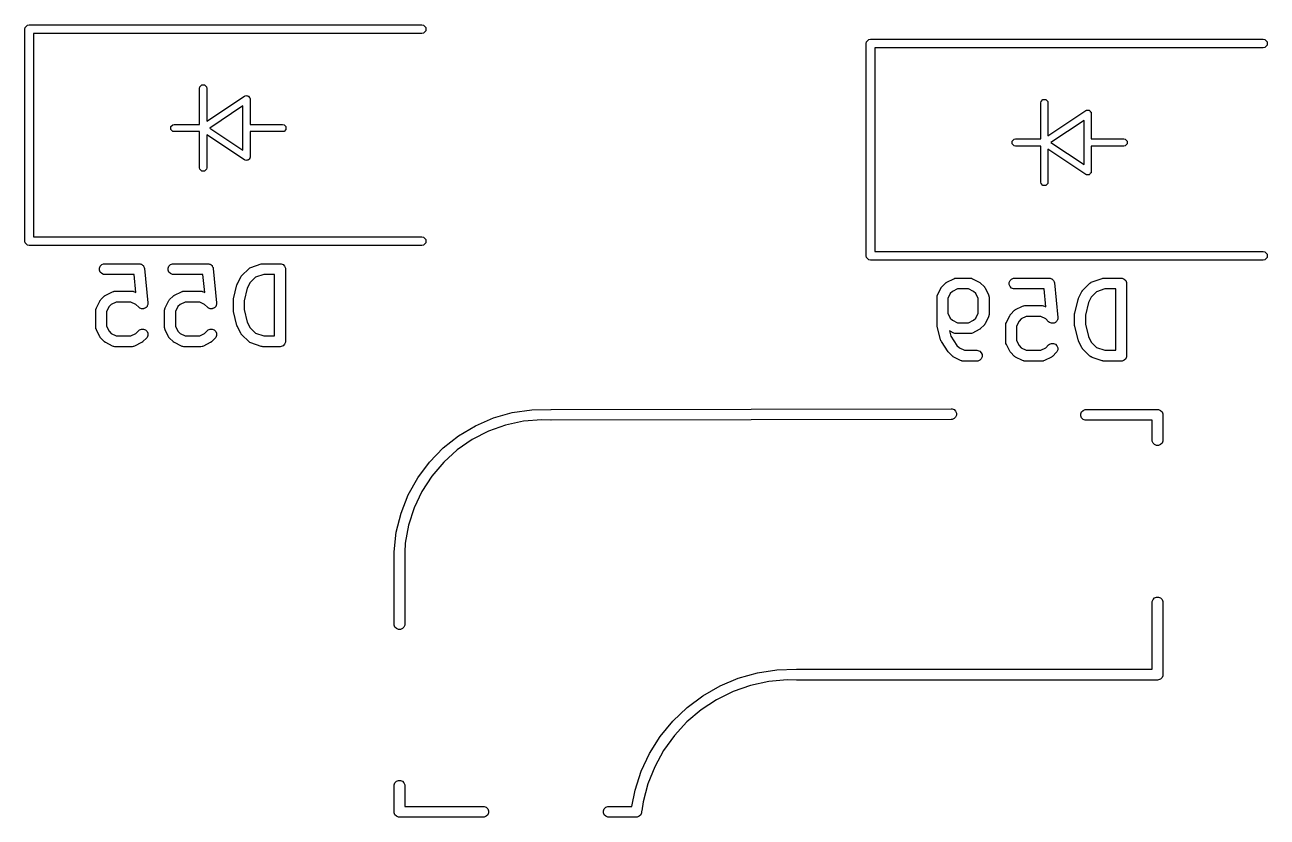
# Model space of a CAD drawing. Extents: x 2.6 to 14.1, y -9.2 to -3.9.
# Drawn here: x 13.359 to 14.036, y -5.701 to -5.269 of the extents above; entities that cross this region are included whole.
import ezdxf

# ---------------------------------------------------------------- set-up
doc = ezdxf.new("R2010")
doc.units = 0
doc.header["$MEASUREMENT"] = 0
doc.layers.add('BLACK', color=7, linetype='CONTINUOUS')

msp = doc.modelspace()

# ---------------------------------------------------------------- linework, layer by layer
at = {"layer": 'BLACK', "linetype": 'CONTINUOUS'}
for p, q in [((13.359, -5.27058), (13.36028, -5.26931)), ((13.36028, -5.26931), (13.36119, -5.26913)), ((13.36119, -5.26913), (13.57536, -5.26913)), ((13.57536, -5.26913), (13.57626, -5.26931)), ((13.57626, -5.26931), (13.57754, -5.27058)), ((13.35882, -5.27149), (13.359, -5.27058)), ((13.35882, -5.38724), (13.35882, -5.27149)), ((13.57536, -5.27385), (13.36355, -5.27385)), ((13.36355, -5.27385), (13.36355, -5.38487)), ((13.57626, -5.27367), (13.57536, -5.27385)), ((13.57754, -5.27239), (13.57626, -5.27367)), ((13.57754, -5.27058), (13.57754, -5.27239)), ((13.81748, -5.27936), (13.81766, -5.27846)), ((13.81748, -5.39511), (13.81748, -5.27936)), ((13.81766, -5.27846), (13.81894, -5.27718)), ((13.81894, -5.27718), (13.81985, -5.277)), ((13.81985, -5.277), (14.03402, -5.277)), ((14.03402, -5.28172), (13.82221, -5.28172)), ((13.82221, -5.28172), (13.82221, -5.39275)), ((14.03402, -5.277), (14.03492, -5.27718)), ((14.03492, -5.28154), (14.03402, -5.28172)), ((14.03492, -5.27718), (14.0362, -5.27846)), ((14.0362, -5.28027), (14.03492, -5.28154)), ((14.0362, -5.27846), (14.0362, -5.28027)), ((13.4541, -5.30377), (13.45425, -5.30302)), ((13.4541, -5.32346), (13.4541, -5.30377)), ((13.45425, -5.30302), (13.45531, -5.30195)), ((13.45531, -5.30195), (13.45682, -5.30195)), ((13.45682, -5.30195), (13.45789, -5.30302)), ((13.45789, -5.30302), (13.45804, -5.30377)), ((13.45804, -5.30377), (13.45804, -5.32175)), ((13.45804, -5.32175), (13.4786, -5.30804)), ((13.4786, -5.30804), (13.47887, -5.30793)), ((13.47887, -5.30793), (13.47894, -5.30786)), ((13.47894, -5.30786), (13.47903, -5.30786)), ((13.47903, -5.30786), (13.47931, -5.30775)), ((13.47931, -5.30775), (13.47987, -5.30786)), ((13.47987, -5.30786), (13.48044, -5.30786)), ((13.48044, -5.30786), (13.48059, -5.308)), ((13.48059, -5.308), (13.48078, -5.30804)), ((13.48078, -5.30804), (13.4811, -5.30852)), ((13.4811, -5.30852), (13.48151, -5.30892)), ((13.48151, -5.30892), (13.48157, -5.30921)), ((13.48157, -5.30921), (13.48162, -5.3093)), ((13.48162, -5.3093), (13.4816, -5.30939)), ((13.4816, -5.30939), (13.48166, -5.30968)), ((13.48166, -5.30968), (13.48166, -5.32346)), ((13.91291, -5.31089), (13.91398, -5.30983)), ((13.91398, -5.30983), (13.91548, -5.30983)), ((13.91548, -5.30983), (13.91655, -5.31089)), ((13.47772, -5.31336), (13.45962, -5.32543)), ((13.47772, -5.33749), (13.47772, -5.31336)), ((13.91276, -5.31165), (13.91291, -5.31089)), ((13.91276, -5.33133), (13.91276, -5.31165)), ((13.91655, -5.31089), (13.9167, -5.31165)), ((13.9167, -5.31165), (13.9167, -5.32962)), ((13.9167, -5.32962), (13.93726, -5.31591)), ((13.93726, -5.31591), (13.93753, -5.3158)), ((13.93753, -5.3158), (13.9376, -5.31573)), ((13.9376, -5.31573), (13.9377, -5.31573)), ((13.9377, -5.31573), (13.93797, -5.31562)), ((13.93797, -5.31562), (13.93853, -5.31573)), ((13.93853, -5.31573), (13.9391, -5.31573)), ((13.9391, -5.31573), (13.93925, -5.31588)), ((13.93925, -5.31588), (13.93945, -5.31592)), ((13.93945, -5.31592), (13.93976, -5.31639)), ((13.93976, -5.31639), (13.94017, -5.3168)), ((13.94017, -5.3168), (13.94023, -5.31709)), ((13.94023, -5.31709), (13.94028, -5.31717)), ((13.94028, -5.31717), (13.94026, -5.31727)), ((13.94026, -5.31727), (13.94032, -5.31755)), ((13.4385, -5.32467), (13.43957, -5.32361)), ((13.43957, -5.32361), (13.44032, -5.32346)), ((13.44032, -5.32346), (13.4541, -5.32346)), ((13.48166, -5.32346), (13.49937, -5.32346)), ((13.49937, -5.32346), (13.50013, -5.32361)), ((13.50013, -5.32361), (13.50119, -5.32467)), ((13.93638, -5.32123), (13.91828, -5.3333)), ((13.93638, -5.34537), (13.93638, -5.32123)), ((13.94032, -5.31755), (13.94032, -5.33133)), ((13.4385, -5.32618), (13.4385, -5.32467)), ((13.43957, -5.32724), (13.4385, -5.32618)), ((13.44032, -5.32739), (13.43957, -5.32724)), ((13.4541, -5.32739), (13.44032, -5.32739)), ((13.4541, -5.34708), (13.4541, -5.32739)), ((13.4786, -5.34281), (13.45804, -5.3291)), ((13.45804, -5.3291), (13.45804, -5.34708)), ((13.45962, -5.32543), (13.47772, -5.33749)), ((13.49937, -5.32739), (13.48166, -5.32739)), ((13.48166, -5.32739), (13.48166, -5.34117)), ((13.50013, -5.32724), (13.49937, -5.32739)), ((13.50119, -5.32618), (13.50013, -5.32724)), ((13.50119, -5.32467), (13.50119, -5.32618)), ((13.89716, -5.33255), (13.89823, -5.33148)), ((13.89716, -5.33405), (13.89716, -5.33255)), ((13.89823, -5.33512), (13.89716, -5.33405)), ((13.89823, -5.33148), (13.89898, -5.33133)), ((13.89898, -5.33527), (13.89823, -5.33512)), ((13.89898, -5.33133), (13.91276, -5.33133)), ((13.91276, -5.33527), (13.89898, -5.33527)), ((13.91276, -5.35495), (13.91276, -5.33527)), ((13.93726, -5.35069), (13.9167, -5.33698)), ((13.9167, -5.33698), (13.9167, -5.35495)), ((13.91828, -5.3333), (13.93638, -5.34537)), ((13.94032, -5.33133), (13.95804, -5.33133)), ((13.95804, -5.33527), (13.94032, -5.33527)), ((13.94032, -5.33527), (13.94032, -5.34905)), ((13.95804, -5.33133), (13.95879, -5.33148)), ((13.95879, -5.33512), (13.95804, -5.33527)), ((13.95879, -5.33148), (13.95985, -5.33255)), ((13.95985, -5.33405), (13.95879, -5.33512)), ((13.95985, -5.33255), (13.95985, -5.33405)), ((13.47887, -5.34292), (13.4786, -5.34281)), ((13.47894, -5.34299), (13.47887, -5.34292)), ((13.47903, -5.34299), (13.47894, -5.34299)), ((13.47931, -5.3431), (13.47903, -5.34299)), ((13.47987, -5.34299), (13.47931, -5.3431)), ((13.48044, -5.34299), (13.47987, -5.34299)), ((13.48059, -5.34285), (13.48044, -5.34299)), ((13.48078, -5.34281), (13.48059, -5.34285)), ((13.4811, -5.34233), (13.48078, -5.34281)), ((13.48151, -5.34193), (13.4811, -5.34233)), ((13.48157, -5.34164), (13.48151, -5.34193)), ((13.48162, -5.34156), (13.48157, -5.34164)), ((13.48166, -5.34117), (13.4816, -5.34146)), ((13.4816, -5.34146), (13.48162, -5.34156)), ((13.45425, -5.34783), (13.4541, -5.34708)), ((13.45531, -5.3489), (13.45425, -5.34783)), ((13.45682, -5.3489), (13.45531, -5.3489)), ((13.45789, -5.34783), (13.45682, -5.3489)), ((13.45804, -5.34708), (13.45789, -5.34783)), ((13.93753, -5.3508), (13.93726, -5.35069)), ((13.9376, -5.35087), (13.93753, -5.3508)), ((13.9377, -5.35087), (13.9376, -5.35087)), ((13.93797, -5.35098), (13.9377, -5.35087)), ((13.93853, -5.35087), (13.93797, -5.35098)), ((13.9391, -5.35087), (13.93853, -5.35087)), ((13.93925, -5.35072), (13.9391, -5.35087)), ((13.93945, -5.35068), (13.93925, -5.35072)), ((13.93976, -5.35021), (13.93945, -5.35068)), ((13.94017, -5.3498), (13.93976, -5.35021)), ((13.94023, -5.34951), (13.94017, -5.3498)), ((13.94028, -5.34943), (13.94023, -5.34951)), ((13.94032, -5.34905), (13.94026, -5.34933)), ((13.94026, -5.34933), (13.94028, -5.34943)), ((13.91291, -5.35571), (13.91276, -5.35495)), ((13.91398, -5.35677), (13.91291, -5.35571)), ((13.91548, -5.35677), (13.91398, -5.35677)), ((13.91655, -5.35571), (13.91548, -5.35677)), ((13.9167, -5.35495), (13.91655, -5.35571)), ((13.36355, -5.38487), (13.57536, -5.38487)), ((13.57536, -5.38487), (13.57626, -5.38505)), ((13.57626, -5.38505), (13.57754, -5.38633)), ((13.359, -5.38814), (13.35882, -5.38724)), ((13.36028, -5.38942), (13.359, -5.38814)), ((13.36119, -5.3896), (13.36028, -5.38942)), ((13.57536, -5.3896), (13.36119, -5.3896)), ((13.57626, -5.38942), (13.57536, -5.3896)), ((13.57754, -5.38814), (13.57626, -5.38942)), ((13.57754, -5.38633), (13.57754, -5.38814)), ((13.81766, -5.39601), (13.81748, -5.39511)), ((13.81894, -5.39729), (13.81766, -5.39601)), ((13.81985, -5.39747), (13.81894, -5.39729)), ((14.03402, -5.39747), (13.81985, -5.39747)), ((13.82221, -5.39275), (14.03402, -5.39275)), ((14.03402, -5.39275), (14.03492, -5.39293)), ((14.03492, -5.39729), (14.03402, -5.39747)), ((14.03492, -5.39293), (14.0362, -5.39421)), ((14.0362, -5.39601), (14.03492, -5.39729)), ((14.0362, -5.39421), (14.0362, -5.39601)), ((13.39946, -5.40181), (13.3999, -5.40075)), ((13.39946, -5.40296), (13.39946, -5.40181)), ((13.3999, -5.40403), (13.39946, -5.40296)), ((13.3999, -5.40075), (13.40071, -5.39993)), ((13.40071, -5.40484), (13.3999, -5.40403)), ((13.40071, -5.39993), (13.40178, -5.39949)), ((13.40178, -5.40528), (13.40071, -5.40484)), ((13.40178, -5.39949), (13.40235, -5.39943)), ((13.40235, -5.40534), (13.40178, -5.40528)), ((13.40235, -5.39943), (13.4211, -5.39943)), ((13.41843, -5.40534), (13.40235, -5.40534)), ((13.41941, -5.41511), (13.41843, -5.40534)), ((13.4211, -5.39943), (13.42132, -5.39945)), ((13.42132, -5.39945), (13.42139, -5.39945)), ((13.42139, -5.39945), (13.42146, -5.39947)), ((13.42146, -5.39947), (13.42168, -5.39949)), ((13.42168, -5.39949), (13.42208, -5.39966)), ((13.42208, -5.39966), (13.42249, -5.39978)), ((13.42249, -5.39978), (13.42261, -5.39987)), ((13.42261, -5.39987), (13.42274, -5.39993)), ((13.42274, -5.39993), (13.42305, -5.40024)), ((13.42305, -5.40024), (13.42338, -5.40051)), ((13.42338, -5.40051), (13.42345, -5.40064)), ((13.42345, -5.40064), (13.42356, -5.40075)), ((13.42356, -5.40075), (13.42372, -5.40114)), ((13.42372, -5.40114), (13.42393, -5.40153)), ((13.42393, -5.40153), (13.42397, -5.40174)), ((13.42397, -5.40174), (13.424, -5.40181)), ((13.424, -5.40181), (13.424, -5.40188)), ((13.424, -5.40188), (13.42404, -5.40209)), ((13.42404, -5.40209), (13.42592, -5.42084)), ((13.43695, -5.40181), (13.4374, -5.40075)), ((13.43695, -5.40296), (13.43695, -5.40181)), ((13.4374, -5.40403), (13.43695, -5.40296)), ((13.4374, -5.40075), (13.43821, -5.39993)), ((13.43821, -5.40484), (13.4374, -5.40403)), ((13.43821, -5.39993), (13.43927, -5.39949)), ((13.43927, -5.40528), (13.43821, -5.40484)), ((13.43927, -5.39949), (13.43985, -5.39943)), ((13.43985, -5.40534), (13.43927, -5.40528)), ((13.43985, -5.39943), (13.4586, -5.39943)), ((13.45593, -5.40534), (13.43985, -5.40534)), ((13.4569, -5.41511), (13.45593, -5.40534)), ((13.4586, -5.39943), (13.45881, -5.39945)), ((13.45881, -5.39945), (13.45888, -5.39945)), ((13.45888, -5.39945), (13.45895, -5.39947)), ((13.45895, -5.39947), (13.45917, -5.39949)), ((13.45917, -5.39949), (13.45957, -5.39966)), ((13.45957, -5.39966), (13.45999, -5.39978)), ((13.45999, -5.39978), (13.4601, -5.39987)), ((13.4601, -5.39987), (13.46024, -5.39993)), ((13.46024, -5.39993), (13.46054, -5.40024)), ((13.46054, -5.40024), (13.46088, -5.40051)), ((13.46088, -5.40051), (13.46095, -5.40064)), ((13.46095, -5.40064), (13.46105, -5.40075)), ((13.46105, -5.40075), (13.46122, -5.40114)), ((13.46122, -5.40114), (13.46142, -5.40153)), ((13.46142, -5.40153), (13.46147, -5.40174)), ((13.46147, -5.40174), (13.46149, -5.40181)), ((13.46149, -5.40181), (13.46149, -5.40188)), ((13.46149, -5.40188), (13.46154, -5.40209)), ((13.46154, -5.40209), (13.46341, -5.42084)), ((13.47713, -5.40592), (13.48088, -5.40217)), ((13.48088, -5.40217), (13.48133, -5.40181)), ((13.48133, -5.40181), (13.48143, -5.40177)), ((13.48143, -5.40177), (13.48151, -5.4017)), ((13.48151, -5.4017), (13.48204, -5.40146)), ((13.48204, -5.40146), (13.48766, -5.39959)), ((13.48907, -5.40534), (13.48456, -5.40684)), ((13.48766, -5.39959), (13.48795, -5.39952)), ((13.48795, -5.39952), (13.48802, -5.39949)), ((13.48802, -5.39949), (13.48812, -5.39948)), ((13.48812, -5.39948), (13.48822, -5.39946)), ((13.48822, -5.39946), (13.4883, -5.39946)), ((13.4883, -5.39946), (13.48859, -5.39943)), ((13.48859, -5.39943), (13.49797, -5.39943)), ((13.49502, -5.40534), (13.48907, -5.40534)), ((13.49502, -5.4388), (13.49502, -5.40534)), ((13.49797, -5.39943), (13.49854, -5.39949)), ((13.49854, -5.39949), (13.49961, -5.39993)), ((13.49961, -5.39993), (13.50042, -5.40075)), ((13.50042, -5.40075), (13.50086, -5.40181)), ((13.50086, -5.40181), (13.50092, -5.40239)), ((13.50092, -5.40239), (13.50092, -5.44176)), ((13.47261, -5.41854), (13.47448, -5.41104)), ((13.47448, -5.41104), (13.4745, -5.411)), ((13.4745, -5.41098), (13.47459, -5.41074)), ((13.4745, -5.411), (13.4745, -5.41098)), ((13.47459, -5.41074), (13.47468, -5.4105)), ((13.47468, -5.4105), (13.47469, -5.41048)), ((13.47469, -5.41048), (13.4747, -5.41044)), ((13.4747, -5.41044), (13.47658, -5.40669)), ((13.47658, -5.40669), (13.47674, -5.40644)), ((13.47674, -5.40644), (13.47677, -5.40637)), ((13.47677, -5.40637), (13.47683, -5.40629)), ((13.47683, -5.40629), (13.47689, -5.4062)), ((13.47689, -5.4062), (13.47695, -5.40615)), ((13.47695, -5.40615), (13.47713, -5.40592)), ((13.48165, -5.40976), (13.48013, -5.41279)), ((13.48456, -5.40684), (13.48165, -5.40976)), ((13.85863, -5.41229), (13.85868, -5.4122)), ((13.85868, -5.4122), (13.85874, -5.41215)), ((13.85874, -5.41215), (13.85893, -5.41192)), ((13.85893, -5.41192), (13.8608, -5.41005)), ((13.8608, -5.41005), (13.86103, -5.40986)), ((13.86103, -5.40986), (13.86108, -5.4098)), ((13.86108, -5.4098), (13.86117, -5.40975)), ((13.86117, -5.40975), (13.86125, -5.40968)), ((13.86125, -5.40968), (13.86132, -5.40965)), ((13.86132, -5.40965), (13.86157, -5.40949)), ((13.86157, -5.40949), (13.86532, -5.40762)), ((13.86532, -5.40762), (13.86586, -5.40741)), ((13.86586, -5.40741), (13.86597, -5.40741)), ((13.86597, -5.40741), (13.86606, -5.40736)), ((13.86606, -5.40736), (13.86664, -5.40731)), ((13.86664, -5.40731), (13.87414, -5.40731)), ((13.87414, -5.40731), (13.87472, -5.40736)), ((13.87472, -5.40736), (13.87481, -5.40741)), ((13.87481, -5.40741), (13.87492, -5.40741)), ((13.87492, -5.40741), (13.87546, -5.40762)), ((13.87546, -5.40762), (13.87921, -5.40949)), ((13.87921, -5.40949), (13.87946, -5.40965)), ((13.87946, -5.40965), (13.87953, -5.40968)), ((13.87953, -5.40968), (13.87961, -5.40975)), ((13.87961, -5.40975), (13.8797, -5.4098)), ((13.8797, -5.4098), (13.87975, -5.40986)), ((13.87975, -5.40986), (13.87998, -5.41005)), ((13.87998, -5.41005), (13.88185, -5.41192)), ((13.88185, -5.41192), (13.88204, -5.41215)), ((13.88204, -5.41215), (13.8821, -5.4122)), ((13.8821, -5.4122), (13.88215, -5.41229)), ((13.89562, -5.40968), (13.89606, -5.40862)), ((13.89562, -5.41084), (13.89562, -5.40968)), ((13.89606, -5.4119), (13.89562, -5.41084)), ((13.89606, -5.40862), (13.89687, -5.40781)), ((13.89687, -5.41272), (13.89606, -5.4119)), ((13.89687, -5.40781), (13.89794, -5.40736)), ((13.89794, -5.40736), (13.89851, -5.40731)), ((13.89851, -5.40731), (13.91726, -5.40731)), ((13.91726, -5.40731), (13.91747, -5.40733)), ((13.91747, -5.40733), (13.91754, -5.40732)), ((13.91754, -5.40732), (13.91761, -5.40734)), ((13.91761, -5.40734), (13.91784, -5.40736)), ((13.91784, -5.40736), (13.91823, -5.40753)), ((13.91823, -5.40753), (13.91865, -5.40765)), ((13.91865, -5.40765), (13.91876, -5.40775)), ((13.91876, -5.40775), (13.9189, -5.40781)), ((13.9189, -5.40781), (13.9192, -5.40811)), ((13.9192, -5.40811), (13.91954, -5.40838)), ((13.91954, -5.40838), (13.91961, -5.40851)), ((13.91961, -5.40851), (13.91971, -5.40862)), ((13.91971, -5.40862), (13.91988, -5.40902)), ((13.91988, -5.40902), (13.92008, -5.4094)), ((13.92008, -5.4094), (13.92013, -5.40962)), ((13.92013, -5.40962), (13.92016, -5.40968)), ((13.92016, -5.40968), (13.92016, -5.40976)), ((13.92016, -5.40976), (13.9202, -5.40997)), ((13.9202, -5.40997), (13.92207, -5.42871)), ((13.93579, -5.4138), (13.93954, -5.41005)), ((13.93954, -5.41005), (13.93999, -5.40968)), ((13.93999, -5.40968), (13.94009, -5.40964)), ((13.94009, -5.40964), (13.94017, -5.40957)), ((13.94017, -5.40957), (13.9407, -5.40933)), ((13.9407, -5.40933), (13.94632, -5.40746)), ((13.94632, -5.40746), (13.94661, -5.40739)), ((13.94661, -5.40739), (13.94668, -5.40736)), ((13.94668, -5.40736), (13.94678, -5.40735)), ((13.94678, -5.40735), (13.94689, -5.40733)), ((13.94689, -5.40733), (13.94696, -5.40734)), ((13.94696, -5.40734), (13.94726, -5.40731)), ((13.94726, -5.40731), (13.95663, -5.40731)), ((13.95663, -5.40731), (13.95721, -5.40736)), ((13.95721, -5.40736), (13.95827, -5.40781)), ((13.95827, -5.40781), (13.95908, -5.40862)), ((13.95908, -5.40862), (13.95953, -5.40968)), ((13.95953, -5.40968), (13.95958, -5.41026)), ((13.95958, -5.41026), (13.95958, -5.44963)), ((13.40027, -5.41905), (13.40214, -5.41717)), ((13.40214, -5.41717), (13.40237, -5.41699)), ((13.40237, -5.41699), (13.40242, -5.41693)), ((13.40242, -5.41693), (13.40251, -5.41687)), ((13.40251, -5.41687), (13.40259, -5.4168)), ((13.40259, -5.4168), (13.40266, -5.41677)), ((13.40266, -5.41677), (13.40291, -5.41662)), ((13.40291, -5.41662), (13.40666, -5.41474)), ((13.40666, -5.41474), (13.4072, -5.41454)), ((13.4072, -5.41454), (13.40731, -5.41453)), ((13.40731, -5.41453), (13.4074, -5.41449)), ((13.4074, -5.41449), (13.40798, -5.41443)), ((13.40798, -5.41443), (13.41735, -5.41443)), ((13.41735, -5.41443), (13.41793, -5.41449)), ((13.41793, -5.41449), (13.41803, -5.41453)), ((13.41803, -5.41453), (13.41813, -5.41454)), ((13.41813, -5.41454), (13.41867, -5.41474)), ((13.41867, -5.41474), (13.41941, -5.41511)), ((13.43776, -5.41905), (13.43964, -5.41717)), ((13.43964, -5.41717), (13.43986, -5.41699)), ((13.43986, -5.41699), (13.43991, -5.41693)), ((13.43991, -5.41693), (13.44, -5.41687)), ((13.44, -5.41687), (13.44008, -5.4168)), ((13.44008, -5.4168), (13.44016, -5.41677)), ((13.44016, -5.41677), (13.4404, -5.41662)), ((13.4404, -5.41662), (13.44415, -5.41474)), ((13.44415, -5.41474), (13.44469, -5.41454)), ((13.44469, -5.41454), (13.4448, -5.41453)), ((13.4448, -5.41453), (13.4449, -5.41449)), ((13.4449, -5.41449), (13.44547, -5.41443)), ((13.44547, -5.41443), (13.45485, -5.41443)), ((13.45485, -5.41443), (13.45542, -5.41449)), ((13.45542, -5.41449), (13.45552, -5.41453)), ((13.45552, -5.41453), (13.45563, -5.41454)), ((13.45563, -5.41454), (13.45617, -5.41474)), ((13.45617, -5.41474), (13.4569, -5.41511)), ((13.47252, -5.41912), (13.47255, -5.4189)), ((13.47255, -5.4189), (13.47257, -5.41868)), ((13.47257, -5.41868), (13.47259, -5.41864)), ((13.47259, -5.41864), (13.47261, -5.41854)), ((13.48013, -5.41279), (13.47842, -5.41962)), ((13.85619, -5.41776), (13.85625, -5.41718)), ((13.85619, -5.43276), (13.85619, -5.41776)), ((13.85625, -5.41718), (13.85629, -5.41709)), ((13.85629, -5.41698), (13.8565, -5.41644)), ((13.85629, -5.41709), (13.85629, -5.41698)), ((13.8565, -5.41644), (13.85838, -5.41269)), ((13.85838, -5.41269), (13.85853, -5.41244)), ((13.85853, -5.41244), (13.85856, -5.41237)), ((13.85856, -5.41237), (13.85863, -5.41229)), ((13.86344, -5.41576), (13.86209, -5.41846)), ((13.86209, -5.41846), (13.86209, -5.42644)), ((13.86464, -5.41456), (13.86344, -5.41576)), ((13.86734, -5.41321), (13.86464, -5.41456)), ((13.87344, -5.41321), (13.86734, -5.41321)), ((13.87614, -5.41456), (13.87344, -5.41321)), ((13.87734, -5.41576), (13.87614, -5.41456)), ((13.87869, -5.41846), (13.87734, -5.41576)), ((13.87869, -5.42644), (13.87869, -5.41846)), ((13.88215, -5.41229), (13.88222, -5.41237)), ((13.88222, -5.41237), (13.88225, -5.41244)), ((13.88225, -5.41244), (13.8824, -5.41269)), ((13.8824, -5.41269), (13.88428, -5.41644)), ((13.88428, -5.41644), (13.88449, -5.41698)), ((13.88449, -5.41698), (13.88449, -5.41709)), ((13.88449, -5.41709), (13.88453, -5.41718)), ((13.88453, -5.41718), (13.88459, -5.41776)), ((13.88459, -5.41776), (13.88459, -5.42713)), ((13.89794, -5.41316), (13.89687, -5.41272)), ((13.89851, -5.41321), (13.89794, -5.41316)), ((13.91459, -5.41321), (13.89851, -5.41321)), ((13.91556, -5.42298), (13.91459, -5.41321)), ((13.93127, -5.42642), (13.93314, -5.41892)), ((13.93314, -5.41892), (13.93316, -5.41888)), ((13.93316, -5.41885), (13.93325, -5.41862)), ((13.93316, -5.41888), (13.93316, -5.41885)), ((13.93325, -5.41862), (13.93334, -5.41837)), ((13.93334, -5.41837), (13.93335, -5.41836)), ((13.93335, -5.41836), (13.93337, -5.41831)), ((13.93337, -5.41831), (13.93524, -5.41456)), ((13.93524, -5.41456), (13.9354, -5.41432)), ((13.9354, -5.41432), (13.93543, -5.41424)), ((13.93543, -5.41424), (13.93549, -5.41416)), ((13.93549, -5.41416), (13.93555, -5.41407)), ((13.93555, -5.41407), (13.93561, -5.41402)), ((13.93561, -5.41402), (13.93579, -5.4138)), ((13.94031, -5.41763), (13.93879, -5.42066)), ((13.94323, -5.41472), (13.94031, -5.41763)), ((13.94773, -5.41321), (13.94323, -5.41472)), ((13.95368, -5.41321), (13.94773, -5.41321)), ((13.95368, -5.44668), (13.95368, -5.41321)), ((13.39753, -5.42488), (13.39758, -5.42431)), ((13.39753, -5.43426), (13.39753, -5.42488)), ((13.39758, -5.42431), (13.39762, -5.42421)), ((13.39762, -5.42421), (13.39763, -5.4241)), ((13.39763, -5.4241), (13.39784, -5.42356)), ((13.39784, -5.42356), (13.39971, -5.41981)), ((13.39971, -5.41981), (13.39987, -5.41957)), ((13.39987, -5.41957), (13.3999, -5.41949)), ((13.3999, -5.41949), (13.39997, -5.41941)), ((13.39997, -5.41941), (13.40002, -5.41932)), ((13.40002, -5.41932), (13.40008, -5.41927)), ((13.40008, -5.41927), (13.40027, -5.41905)), ((13.40478, -5.42288), (13.40343, -5.42558)), ((13.40343, -5.42558), (13.40343, -5.43356)), ((13.40598, -5.42169), (13.40478, -5.42288)), ((13.40868, -5.42034), (13.40598, -5.42169)), ((13.41666, -5.42034), (13.40868, -5.42034)), ((13.41935, -5.42169), (13.41666, -5.42034)), ((13.42089, -5.42322), (13.41935, -5.42169)), ((13.42134, -5.42359), (13.42089, -5.42322)), ((13.42147, -5.42365), (13.42134, -5.42359)), ((13.42159, -5.42374), (13.42147, -5.42365)), ((13.422, -5.42387), (13.42159, -5.42374)), ((13.4224, -5.42403), (13.422, -5.42387)), ((13.42255, -5.42403), (13.4224, -5.42403)), ((13.42269, -5.42407), (13.42255, -5.42403)), ((13.42312, -5.42403), (13.42269, -5.42407)), ((13.42355, -5.42403), (13.42312, -5.42403)), ((13.42369, -5.42397), (13.42355, -5.42403)), ((13.42384, -5.42396), (13.42369, -5.42397)), ((13.42422, -5.42375), (13.42384, -5.42396)), ((13.42462, -5.42359), (13.42422, -5.42375)), ((13.42472, -5.42348), (13.42462, -5.42359)), ((13.42485, -5.42341), (13.42472, -5.42348)), ((13.42513, -5.42308), (13.42485, -5.42341)), ((13.42543, -5.42277), (13.42513, -5.42308)), ((13.42549, -5.42264), (13.42543, -5.42277)), ((13.42558, -5.42252), (13.42549, -5.42264)), ((13.42571, -5.42211), (13.42558, -5.42252)), ((13.42587, -5.42171), (13.42571, -5.42211)), ((13.42592, -5.42142), (13.42587, -5.42156)), ((13.42587, -5.42156), (13.42587, -5.42171)), ((13.42592, -5.42084), (13.42592, -5.42142)), ((13.43502, -5.42488), (13.43508, -5.42431)), ((13.43502, -5.43426), (13.43502, -5.42488)), ((13.43508, -5.42431), (13.43512, -5.42421)), ((13.43512, -5.42421), (13.43513, -5.4241)), ((13.43513, -5.4241), (13.43533, -5.42356)), ((13.43533, -5.42356), (13.43721, -5.41981)), ((13.43721, -5.41981), (13.43737, -5.41957)), ((13.43737, -5.41957), (13.4374, -5.41949)), ((13.4374, -5.41949), (13.43746, -5.41941)), ((13.43746, -5.41941), (13.43752, -5.41932)), ((13.43752, -5.41932), (13.43758, -5.41927)), ((13.43758, -5.41927), (13.43776, -5.41905)), ((13.44228, -5.42288), (13.44093, -5.42558)), ((13.44093, -5.42558), (13.44093, -5.43356)), ((13.44347, -5.42169), (13.44228, -5.42288)), ((13.44617, -5.42034), (13.44347, -5.42169)), ((13.45415, -5.42034), (13.44617, -5.42034)), ((13.45685, -5.42169), (13.45415, -5.42034)), ((13.45838, -5.42322), (13.45685, -5.42169)), ((13.45883, -5.42359), (13.45838, -5.42322)), ((13.45897, -5.42365), (13.45883, -5.42359)), ((13.45908, -5.42374), (13.45897, -5.42365)), ((13.4595, -5.42387), (13.45908, -5.42374)), ((13.4599, -5.42403), (13.4595, -5.42387)), ((13.46005, -5.42403), (13.4599, -5.42403)), ((13.46019, -5.42407), (13.46005, -5.42403)), ((13.46062, -5.42403), (13.46019, -5.42407)), ((13.46105, -5.42403), (13.46062, -5.42403)), ((13.46119, -5.42397), (13.46105, -5.42403)), ((13.46133, -5.42396), (13.46119, -5.42397)), ((13.46171, -5.42375), (13.46133, -5.42396)), ((13.46211, -5.42359), (13.46171, -5.42375)), ((13.46222, -5.42348), (13.46211, -5.42359)), ((13.46235, -5.42341), (13.46222, -5.42348)), ((13.46262, -5.42308), (13.46235, -5.42341)), ((13.46293, -5.42277), (13.46262, -5.42308)), ((13.46298, -5.42264), (13.46293, -5.42277)), ((13.46308, -5.42252), (13.46298, -5.42264)), ((13.4632, -5.42211), (13.46308, -5.42252)), ((13.46337, -5.42171), (13.4632, -5.42211)), ((13.46341, -5.42142), (13.46337, -5.42156)), ((13.46337, -5.42156), (13.46337, -5.42171)), ((13.46341, -5.42084), (13.46341, -5.42142)), ((13.47253, -5.41916), (13.47252, -5.41912)), ((13.47252, -5.41926), (13.47253, -5.41916)), ((13.47252, -5.42488), (13.47252, -5.41926)), ((13.47253, -5.42498), (13.47252, -5.42488)), ((13.47252, -5.42503), (13.47253, -5.42498)), ((13.47255, -5.42524), (13.47252, -5.42503)), ((13.47257, -5.42546), (13.47255, -5.42524)), ((13.47259, -5.4255), (13.47257, -5.42546)), ((13.47261, -5.4256), (13.47259, -5.4255)), ((13.47448, -5.4331), (13.47261, -5.4256)), ((13.47842, -5.41962), (13.47842, -5.42452)), ((13.47842, -5.42452), (13.48013, -5.43135)), ((13.89642, -5.42692), (13.8983, -5.42505)), ((13.8983, -5.42505), (13.89852, -5.42486)), ((13.89852, -5.42486), (13.89858, -5.4248)), ((13.89858, -5.4248), (13.89866, -5.42474)), ((13.89866, -5.42474), (13.89875, -5.42468)), ((13.89875, -5.42468), (13.89882, -5.42465)), ((13.89882, -5.42465), (13.89907, -5.42449)), ((13.89907, -5.42449), (13.90282, -5.42262)), ((13.90282, -5.42262), (13.90336, -5.42241)), ((13.90336, -5.42241), (13.90346, -5.4224)), ((13.90346, -5.4224), (13.90356, -5.42236)), ((13.90356, -5.42236), (13.90414, -5.42231)), ((13.90414, -5.42231), (13.91351, -5.42231)), ((13.91351, -5.42231), (13.91409, -5.42236)), ((13.91409, -5.42236), (13.91418, -5.4224)), ((13.91418, -5.4224), (13.91429, -5.42241)), ((13.91429, -5.42241), (13.91483, -5.42262)), ((13.91483, -5.42262), (13.91556, -5.42298)), ((13.93879, -5.42066), (13.93708, -5.4275)), ((13.48013, -5.43135), (13.48165, -5.43438)), ((13.86209, -5.42644), (13.86344, -5.42913)), ((13.86344, -5.42913), (13.86464, -5.43033)), ((13.86464, -5.43033), (13.86734, -5.43168)), ((13.86734, -5.43168), (13.87344, -5.43168)), ((13.87344, -5.43168), (13.87614, -5.43033)), ((13.87614, -5.43033), (13.87734, -5.42913)), ((13.87734, -5.42913), (13.87869, -5.42644)), ((13.88222, -5.43252), (13.88215, -5.4326)), ((13.88225, -5.43245), (13.88222, -5.43252)), ((13.8824, -5.4322), (13.88225, -5.43245)), ((13.88428, -5.42845), (13.8824, -5.4322)), ((13.88449, -5.42791), (13.88428, -5.42845)), ((13.88453, -5.42771), (13.88449, -5.42781)), ((13.88449, -5.42781), (13.88449, -5.42791)), ((13.88459, -5.42713), (13.88453, -5.42771)), ((13.89368, -5.43276), (13.89374, -5.43218)), ((13.89374, -5.43218), (13.89378, -5.43208)), ((13.89378, -5.43208), (13.89379, -5.43198)), ((13.89379, -5.43198), (13.894, -5.43144)), ((13.894, -5.43144), (13.89587, -5.42769)), ((13.89587, -5.42769), (13.89603, -5.42744)), ((13.89603, -5.42744), (13.89606, -5.42737)), ((13.89606, -5.42737), (13.89612, -5.42729)), ((13.89612, -5.42729), (13.89618, -5.4272)), ((13.89618, -5.4272), (13.89624, -5.42715)), ((13.89624, -5.42715), (13.89642, -5.42692)), ((13.90094, -5.43076), (13.89959, -5.43345)), ((13.90214, -5.42956), (13.90094, -5.43076)), ((13.90483, -5.42821), (13.90214, -5.42956)), ((13.91281, -5.42821), (13.90483, -5.42821)), ((13.91551, -5.42956), (13.91281, -5.42821)), ((13.91705, -5.4311), (13.91551, -5.42956)), ((13.91749, -5.43146), (13.91705, -5.4311)), ((13.91763, -5.43152), (13.91749, -5.43146)), ((13.91775, -5.43161), (13.91763, -5.43152)), ((13.91816, -5.43174), (13.91775, -5.43161)), ((13.91856, -5.4319), (13.91816, -5.43174)), ((13.91871, -5.4319), (13.91856, -5.4319)), ((13.91885, -5.43195), (13.91871, -5.4319)), ((13.91928, -5.4319), (13.91885, -5.43195)), ((13.91971, -5.4319), (13.91928, -5.4319)), ((13.91985, -5.43185), (13.91971, -5.4319)), ((13.92, -5.43183), (13.91985, -5.43185)), ((13.92038, -5.43163), (13.92, -5.43183)), ((13.92077, -5.43146), (13.92038, -5.43163)), ((13.92088, -5.43136), (13.92077, -5.43146)), ((13.92101, -5.43129), (13.92088, -5.43136)), ((13.92128, -5.43095), (13.92101, -5.43129)), ((13.92159, -5.43065), (13.92128, -5.43095)), ((13.92165, -5.43051), (13.92159, -5.43065)), ((13.92174, -5.4304), (13.92165, -5.43051)), ((13.92186, -5.42998), (13.92174, -5.4304)), ((13.92203, -5.42958), (13.92186, -5.42998)), ((13.92207, -5.42929), (13.92203, -5.42944)), ((13.92203, -5.42944), (13.92203, -5.42958)), ((13.92207, -5.42871), (13.92207, -5.42929)), ((13.93118, -5.42699), (13.93121, -5.42677)), ((13.93119, -5.42703), (13.93118, -5.42699)), ((13.93118, -5.42713), (13.93119, -5.42703)), ((13.93118, -5.43276), (13.93118, -5.42713)), ((13.93121, -5.42677), (13.93124, -5.42656)), ((13.93124, -5.42656), (13.93125, -5.42652)), ((13.93125, -5.42652), (13.93127, -5.42642)), ((13.93708, -5.4275), (13.93708, -5.43239)), ((13.93708, -5.43239), (13.93879, -5.43923)), ((13.39758, -5.43483), (13.39753, -5.43426)), ((13.39762, -5.43493), (13.39758, -5.43483)), ((13.39763, -5.43504), (13.39762, -5.43493)), ((13.39784, -5.43558), (13.39763, -5.43504)), ((13.39971, -5.43933), (13.39784, -5.43558)), ((13.39987, -5.43958), (13.39971, -5.43933)), ((13.40343, -5.43356), (13.40478, -5.43626)), ((13.40478, -5.43626), (13.40598, -5.43746)), ((13.40598, -5.43746), (13.40868, -5.4388)), ((13.40868, -5.4388), (13.41666, -5.4388)), ((13.41666, -5.4388), (13.41935, -5.43746)), ((13.41935, -5.43746), (13.42089, -5.43592)), ((13.42089, -5.43592), (13.42134, -5.43555)), ((13.42134, -5.43555), (13.4224, -5.43511)), ((13.4224, -5.43511), (13.42355, -5.43511)), ((13.42355, -5.43511), (13.42462, -5.43555)), ((13.42462, -5.43555), (13.42543, -5.43637)), ((13.42543, -5.43637), (13.42587, -5.43743)), ((13.42587, -5.43858), (13.42543, -5.43965)), ((13.42587, -5.43743), (13.42587, -5.43858)), ((13.43508, -5.43483), (13.43502, -5.43426)), ((13.43512, -5.43493), (13.43508, -5.43483)), ((13.43513, -5.43504), (13.43512, -5.43493)), ((13.43533, -5.43558), (13.43513, -5.43504)), ((13.43721, -5.43933), (13.43533, -5.43558)), ((13.43737, -5.43958), (13.43721, -5.43933)), ((13.44093, -5.43356), (13.44228, -5.43626)), ((13.44228, -5.43626), (13.44347, -5.43746)), ((13.44347, -5.43746), (13.44617, -5.4388)), ((13.44617, -5.4388), (13.45415, -5.4388)), ((13.45415, -5.4388), (13.45685, -5.43746)), ((13.45685, -5.43746), (13.45838, -5.43592)), ((13.45838, -5.43592), (13.45883, -5.43555)), ((13.45883, -5.43555), (13.4599, -5.43511)), ((13.4599, -5.43511), (13.46105, -5.43511)), ((13.46105, -5.43511), (13.46211, -5.43555)), ((13.46211, -5.43555), (13.46293, -5.43637)), ((13.46293, -5.43637), (13.46337, -5.43743)), ((13.46337, -5.43858), (13.46293, -5.43965)), ((13.46337, -5.43743), (13.46337, -5.43858)), ((13.4745, -5.43314), (13.47448, -5.4331)), ((13.4745, -5.43316), (13.4745, -5.43314)), ((13.47459, -5.4334), (13.4745, -5.43316)), ((13.47468, -5.43364), (13.47459, -5.4334)), ((13.47469, -5.43366), (13.47468, -5.43364)), ((13.4747, -5.4337), (13.47469, -5.43366)), ((13.47658, -5.43745), (13.4747, -5.4337)), ((13.47674, -5.4377), (13.47658, -5.43745)), ((13.47677, -5.43777), (13.47674, -5.4377)), ((13.47683, -5.43785), (13.47677, -5.43777)), ((13.47689, -5.43794), (13.47683, -5.43785)), ((13.47695, -5.43799), (13.47689, -5.43794)), ((13.47713, -5.43822), (13.47695, -5.43799)), ((13.48088, -5.44197), (13.47713, -5.43822)), ((13.48165, -5.43438), (13.48456, -5.4373)), ((13.48456, -5.4373), (13.48907, -5.4388)), ((13.48907, -5.4388), (13.49502, -5.4388)), ((13.8562, -5.43286), (13.85619, -5.43276)), ((13.85619, -5.4329), (13.8562, -5.43286)), ((13.85622, -5.43312), (13.85619, -5.4329)), ((13.85625, -5.43333), (13.85622, -5.43312)), ((13.85626, -5.43337), (13.85625, -5.43333)), ((13.85628, -5.43347), (13.85626, -5.43337)), ((13.85815, -5.44097), (13.85628, -5.43347)), ((13.86532, -5.43727), (13.86303, -5.43613)), ((13.86303, -5.43613), (13.86376, -5.43904)), ((13.86376, -5.43904), (13.86706, -5.444)), ((13.86586, -5.43748), (13.86532, -5.43727)), ((13.86597, -5.43749), (13.86586, -5.43748)), ((13.86606, -5.43753), (13.86597, -5.43749)), ((13.86664, -5.43759), (13.86606, -5.43753)), ((13.87414, -5.43759), (13.86664, -5.43759)), ((13.87472, -5.43753), (13.87414, -5.43759)), ((13.87481, -5.43749), (13.87472, -5.43753)), ((13.87492, -5.43748), (13.87481, -5.43749)), ((13.87546, -5.43727), (13.87492, -5.43748)), ((13.87921, -5.4354), (13.87546, -5.43727)), ((13.87946, -5.43524), (13.87921, -5.4354)), ((13.87953, -5.43521), (13.87946, -5.43524)), ((13.87961, -5.43515), (13.87953, -5.43521)), ((13.8797, -5.43509), (13.87961, -5.43515)), ((13.87975, -5.43503), (13.8797, -5.43509)), ((13.87998, -5.43485), (13.87975, -5.43503)), ((13.88185, -5.43297), (13.87998, -5.43485)), ((13.88204, -5.43274), (13.88185, -5.43297)), ((13.8821, -5.43269), (13.88204, -5.43274)), ((13.88215, -5.4326), (13.8821, -5.43269)), ((13.89368, -5.44213), (13.89368, -5.43276)), ((13.89959, -5.43345), (13.89959, -5.44143)), ((13.93119, -5.43286), (13.93118, -5.43276)), ((13.93118, -5.4329), (13.93119, -5.43286)), ((13.93121, -5.43312), (13.93118, -5.4329)), ((13.93124, -5.43333), (13.93121, -5.43312)), ((13.93125, -5.43337), (13.93124, -5.43333)), ((13.93127, -5.43347), (13.93125, -5.43337)), ((13.93314, -5.44097), (13.93127, -5.43347)), ((13.93879, -5.43923), (13.94031, -5.44226)), ((13.3999, -5.43965), (13.39987, -5.43958)), ((13.39997, -5.43973), (13.3999, -5.43965)), ((13.40002, -5.43982), (13.39997, -5.43973)), ((13.40008, -5.43987), (13.40002, -5.43982)), ((13.40027, -5.44009), (13.40008, -5.43987)), ((13.40214, -5.44197), (13.40027, -5.44009)), ((13.40237, -5.44216), (13.40214, -5.44197)), ((13.40242, -5.44221), (13.40237, -5.44216)), ((13.40251, -5.44227), (13.40242, -5.44221)), ((13.40259, -5.44234), (13.40251, -5.44227)), ((13.40266, -5.44237), (13.40259, -5.44234)), ((13.40291, -5.44252), (13.40266, -5.44237)), ((13.40666, -5.4444), (13.40291, -5.44252)), ((13.4072, -5.4446), (13.40666, -5.4444)), ((13.40731, -5.44461), (13.4072, -5.4446)), ((13.4074, -5.44465), (13.40731, -5.44461)), ((13.40798, -5.44471), (13.4074, -5.44465)), ((13.41735, -5.44471), (13.40798, -5.44471)), ((13.41793, -5.44465), (13.41735, -5.44471)), ((13.41803, -5.44461), (13.41793, -5.44465)), ((13.41813, -5.4446), (13.41803, -5.44461)), ((13.41867, -5.4444), (13.41813, -5.4446)), ((13.42242, -5.44252), (13.41867, -5.4444)), ((13.42267, -5.44237), (13.42242, -5.44252)), ((13.42274, -5.44234), (13.42267, -5.44237)), ((13.42282, -5.44227), (13.42274, -5.44234)), ((13.42291, -5.44221), (13.42282, -5.44227)), ((13.42296, -5.44216), (13.42291, -5.44221)), ((13.42319, -5.44197), (13.42296, -5.44216)), ((13.42507, -5.44009), (13.42319, -5.44197)), ((13.42543, -5.43965), (13.42507, -5.44009)), ((13.4374, -5.43965), (13.43737, -5.43958)), ((13.43746, -5.43973), (13.4374, -5.43965)), ((13.43752, -5.43982), (13.43746, -5.43973)), ((13.43758, -5.43987), (13.43752, -5.43982)), ((13.43776, -5.44009), (13.43758, -5.43987)), ((13.43964, -5.44197), (13.43776, -5.44009)), ((13.43986, -5.44216), (13.43964, -5.44197)), ((13.43991, -5.44221), (13.43986, -5.44216)), ((13.44, -5.44227), (13.43991, -5.44221)), ((13.44008, -5.44234), (13.44, -5.44227)), ((13.44016, -5.44237), (13.44008, -5.44234)), ((13.4404, -5.44252), (13.44016, -5.44237)), ((13.44415, -5.4444), (13.4404, -5.44252)), ((13.44469, -5.4446), (13.44415, -5.4444)), ((13.4448, -5.44461), (13.44469, -5.4446)), ((13.4449, -5.44465), (13.4448, -5.44461)), ((13.44547, -5.44471), (13.4449, -5.44465)), ((13.45485, -5.44471), (13.44547, -5.44471)), ((13.45542, -5.44465), (13.45485, -5.44471)), ((13.45552, -5.44461), (13.45542, -5.44465)), ((13.45563, -5.4446), (13.45552, -5.44461)), ((13.45617, -5.4444), (13.45563, -5.4446)), ((13.45992, -5.44252), (13.45617, -5.4444)), ((13.46017, -5.44237), (13.45992, -5.44252)), ((13.46024, -5.44234), (13.46017, -5.44237)), ((13.46032, -5.44227), (13.46024, -5.44234)), ((13.46041, -5.44221), (13.46032, -5.44227)), ((13.46046, -5.44216), (13.46041, -5.44221)), ((13.46069, -5.44197), (13.46046, -5.44216)), ((13.46256, -5.44009), (13.46069, -5.44197)), ((13.46293, -5.43965), (13.46256, -5.44009)), ((13.48133, -5.44234), (13.48088, -5.44197)), ((13.48143, -5.44238), (13.48133, -5.44234)), ((13.48151, -5.44245), (13.48143, -5.44238)), ((13.48204, -5.44268), (13.48151, -5.44245)), ((13.48766, -5.44456), (13.48204, -5.44268)), ((13.48795, -5.44462), (13.48766, -5.44456)), ((13.48802, -5.44465), (13.48795, -5.44462)), ((13.48812, -5.44466), (13.48802, -5.44465)), ((13.48822, -5.44469), (13.48812, -5.44466)), ((13.4883, -5.44468), (13.48822, -5.44469)), ((13.48859, -5.44471), (13.4883, -5.44468)), ((13.49797, -5.44471), (13.48859, -5.44471)), ((13.49854, -5.44465), (13.49797, -5.44471)), ((13.49961, -5.44421), (13.49854, -5.44465)), ((13.50042, -5.4434), (13.49961, -5.44421)), ((13.50086, -5.44233), (13.50042, -5.4434)), ((13.50092, -5.44176), (13.50086, -5.44233)), ((13.85827, -5.44131), (13.85815, -5.44097)), ((13.85829, -5.44138), (13.85827, -5.44131)), ((13.85832, -5.44145), (13.85829, -5.44138)), ((13.85835, -5.44152), (13.85832, -5.44145)), ((13.85839, -5.44158), (13.85835, -5.44152)), ((13.85856, -5.44189), (13.85839, -5.44158)), ((13.86231, -5.44752), (13.85856, -5.44189)), ((13.86706, -5.444), (13.86839, -5.44533)), ((13.86839, -5.44533), (13.87109, -5.44668)), ((13.89374, -5.44271), (13.89368, -5.44213)), ((13.89378, -5.44281), (13.89374, -5.44271)), ((13.89379, -5.44291), (13.89378, -5.44281)), ((13.894, -5.44345), (13.89379, -5.44291)), ((13.89587, -5.4472), (13.894, -5.44345)), ((13.89959, -5.44143), (13.90094, -5.44413)), ((13.90094, -5.44413), (13.90214, -5.44533)), ((13.90214, -5.44533), (13.90483, -5.44668)), ((13.91281, -5.44668), (13.91551, -5.44533)), ((13.91551, -5.44533), (13.91705, -5.44379)), ((13.91705, -5.44379), (13.91749, -5.44343)), ((13.91749, -5.44343), (13.91856, -5.44299)), ((13.91856, -5.44299), (13.91971, -5.44299)), ((13.91971, -5.44299), (13.92077, -5.44343)), ((13.92077, -5.44343), (13.92159, -5.44424)), ((13.92159, -5.44424), (13.92203, -5.44531)), ((13.92203, -5.44531), (13.92203, -5.44646)), ((13.93316, -5.44102), (13.93314, -5.44097)), ((13.93316, -5.44104), (13.93316, -5.44102)), ((13.93325, -5.44128), (13.93316, -5.44104)), ((13.93334, -5.44152), (13.93325, -5.44128)), ((13.93335, -5.44154), (13.93334, -5.44152)), ((13.93337, -5.44158), (13.93335, -5.44154)), ((13.93524, -5.44533), (13.93337, -5.44158)), ((13.9354, -5.44557), (13.93524, -5.44533)), ((13.93543, -5.44565), (13.9354, -5.44557)), ((13.93549, -5.44573), (13.93543, -5.44565)), ((13.93555, -5.44582), (13.93549, -5.44573)), ((13.93561, -5.44587), (13.93555, -5.44582)), ((13.93579, -5.44609), (13.93561, -5.44587)), ((13.93954, -5.44984), (13.93579, -5.44609)), ((13.94031, -5.44226), (13.94323, -5.44518)), ((13.94323, -5.44518), (13.94773, -5.44668)), ((13.86249, -5.44774), (13.86231, -5.44752)), ((13.86231, -5.44752), (13.86231, -5.44752)), ((13.86231, -5.44752), (13.86231, -5.44752)), ((13.86268, -5.44797), (13.86249, -5.44774)), ((13.86455, -5.44984), (13.86268, -5.44797)), ((13.86268, -5.44797), (13.86268, -5.44797)), ((13.86268, -5.44797), (13.86268, -5.44797)), ((13.86478, -5.45003), (13.86455, -5.44984)), ((13.86483, -5.45009), (13.86478, -5.45003)), ((13.86492, -5.45014), (13.86483, -5.45009)), ((13.865, -5.45021), (13.86492, -5.45014)), ((13.86507, -5.45024), (13.865, -5.45021)), ((13.86532, -5.4504), (13.86507, -5.45024)), ((13.86907, -5.45227), (13.86532, -5.4504)), ((13.86961, -5.45248), (13.86907, -5.45227)), ((13.86972, -5.45249), (13.86961, -5.45248)), ((13.86981, -5.45253), (13.86972, -5.45249)), ((13.87039, -5.45258), (13.86981, -5.45253)), ((13.87789, -5.45258), (13.87039, -5.45258)), ((13.87109, -5.44668), (13.87789, -5.44668)), ((13.87789, -5.44668), (13.87847, -5.44673)), ((13.87847, -5.45253), (13.87789, -5.45258)), ((13.87847, -5.44673), (13.87953, -5.44718)), ((13.87953, -5.45209), (13.87847, -5.45253)), ((13.87953, -5.44718), (13.88034, -5.44799)), ((13.88034, -5.45127), (13.87953, -5.45209)), ((13.88034, -5.44799), (13.88079, -5.44905)), ((13.88079, -5.45021), (13.88034, -5.45127)), ((13.88079, -5.44905), (13.88079, -5.45021)), ((13.89603, -5.44745), (13.89587, -5.4472)), ((13.89606, -5.44752), (13.89603, -5.44745)), ((13.89612, -5.4476), (13.89606, -5.44752)), ((13.89618, -5.44769), (13.89612, -5.4476)), ((13.89624, -5.44774), (13.89618, -5.44769)), ((13.89642, -5.44797), (13.89624, -5.44774)), ((13.8983, -5.44984), (13.89642, -5.44797)), ((13.89852, -5.45003), (13.8983, -5.44984)), ((13.89858, -5.45009), (13.89852, -5.45003)), ((13.89866, -5.45014), (13.89858, -5.45009)), ((13.89875, -5.45021), (13.89866, -5.45014)), ((13.89882, -5.45024), (13.89875, -5.45021)), ((13.89907, -5.4504), (13.89882, -5.45024)), ((13.90282, -5.45227), (13.89907, -5.4504)), ((13.90336, -5.45248), (13.90282, -5.45227)), ((13.90346, -5.45249), (13.90336, -5.45248)), ((13.90356, -5.45253), (13.90346, -5.45249)), ((13.90414, -5.45258), (13.90356, -5.45253)), ((13.91351, -5.45258), (13.90414, -5.45258)), ((13.90483, -5.44668), (13.91281, -5.44668)), ((13.91409, -5.45253), (13.91351, -5.45258)), ((13.91418, -5.45249), (13.91409, -5.45253)), ((13.91429, -5.45248), (13.91418, -5.45249)), ((13.91483, -5.45227), (13.91429, -5.45248)), ((13.91858, -5.4504), (13.91483, -5.45227)), ((13.91883, -5.45024), (13.91858, -5.4504)), ((13.9189, -5.45021), (13.91883, -5.45024)), ((13.91898, -5.45014), (13.9189, -5.45021)), ((13.91907, -5.45009), (13.91898, -5.45014)), ((13.91912, -5.45003), (13.91907, -5.45009)), ((13.91935, -5.44984), (13.91912, -5.45003)), ((13.92122, -5.44797), (13.91935, -5.44984)), ((13.92159, -5.44752), (13.92122, -5.44797)), ((13.92203, -5.44646), (13.92159, -5.44752)), ((13.93999, -5.45021), (13.93954, -5.44984)), ((13.94009, -5.45025), (13.93999, -5.45021)), ((13.94017, -5.45032), (13.94009, -5.45025)), ((13.9407, -5.45056), (13.94017, -5.45032)), ((13.94632, -5.45243), (13.9407, -5.45056)), ((13.94661, -5.4525), (13.94632, -5.45243)), ((13.94668, -5.45253), (13.94661, -5.4525)), ((13.94678, -5.45254), (13.94668, -5.45253)), ((13.94689, -5.45256), (13.94678, -5.45254)), ((13.94696, -5.45255), (13.94689, -5.45256)), ((13.94726, -5.45258), (13.94696, -5.45255)), ((13.95663, -5.45258), (13.94726, -5.45258)), ((13.94773, -5.44668), (13.95368, -5.44668)), ((13.95721, -5.45253), (13.95663, -5.45258)), ((13.95827, -5.45209), (13.95721, -5.45253)), ((13.95908, -5.45127), (13.95827, -5.45209)), ((13.95953, -5.45021), (13.95908, -5.45127)), ((13.95958, -5.44963), (13.95953, -5.45021)), ((13.62461, -5.48068), (13.63519, -5.47912)), ((13.63519, -5.47912), (13.64567, -5.47896)), ((13.64567, -5.47896), (13.64574, -5.47895)), ((13.64574, -5.47895), (13.86385, -5.47856)), ((13.86385, -5.47856), (13.86443, -5.47861)), ((13.86443, -5.47861), (13.86549, -5.47905)), ((13.86549, -5.47905), (13.86631, -5.47987)), ((13.86631, -5.47987), (13.86675, -5.48093)), ((13.93502, -5.48027), (13.93584, -5.47945)), ((13.93584, -5.47945), (13.9369, -5.47901)), ((13.9369, -5.47901), (13.93748, -5.47895)), ((13.93748, -5.47895), (13.97645, -5.47895)), ((13.97645, -5.47895), (13.97703, -5.47901)), ((13.97703, -5.47901), (13.97809, -5.47945)), ((13.97809, -5.47945), (13.97891, -5.48027)), ((13.6045, -5.48786), (13.61432, -5.48361)), ((13.61432, -5.48361), (13.62461, -5.48068)), ((13.63071, -5.48541), (13.62099, -5.4875)), ((13.64063, -5.48461), (13.63071, -5.48541)), ((13.6456, -5.48485), (13.64063, -5.48461)), ((13.64563, -5.48485), (13.6456, -5.48485)), ((13.6456, -5.48485), (13.6456, -5.48485)), ((13.64575, -5.48486), (13.64563, -5.48485)), ((13.86386, -5.48446), (13.64575, -5.48486)), ((13.86444, -5.48441), (13.86386, -5.48446)), ((13.8655, -5.48396), (13.86444, -5.48441)), ((13.86631, -5.48315), (13.8655, -5.48396)), ((13.86675, -5.48208), (13.86631, -5.48315)), ((13.86675, -5.48093), (13.86675, -5.48208)), ((13.93458, -5.48133), (13.93502, -5.48027)), ((13.93458, -5.48248), (13.93458, -5.48133)), ((13.93502, -5.48355), (13.93458, -5.48248)), ((13.93584, -5.48436), (13.93502, -5.48355)), ((13.9369, -5.4848), (13.93584, -5.48436)), ((13.93748, -5.48486), (13.9369, -5.4848)), ((13.9735, -5.48486), (13.93748, -5.48486)), ((13.9735, -5.49569), (13.9735, -5.48486)), ((13.97891, -5.48027), (13.97935, -5.48133)), ((13.97935, -5.48133), (13.97941, -5.48191)), ((13.97941, -5.48191), (13.97941, -5.49569)), ((13.58693, -5.49999), (13.59532, -5.49335)), ((13.59532, -5.49335), (13.6045, -5.48786)), ((13.61162, -5.49085), (13.60277, -5.49538)), ((13.62099, -5.4875), (13.61162, -5.49085)), ((13.57949, -5.50768), (13.58693, -5.49999)), ((13.60277, -5.49538), (13.59458, -5.50104)), ((13.97356, -5.49626), (13.9735, -5.49569)), ((13.974, -5.49733), (13.97356, -5.49626)), ((13.97481, -5.49814), (13.974, -5.49733)), ((13.97588, -5.49858), (13.97481, -5.49814)), ((13.97703, -5.49858), (13.97588, -5.49858)), ((13.97809, -5.49814), (13.97703, -5.49858)), ((13.97891, -5.49733), (13.97809, -5.49814)), ((13.97935, -5.49626), (13.97891, -5.49733)), ((13.97941, -5.49569), (13.97935, -5.49626)), ((13.59458, -5.50104), (13.58721, -5.50771)), ((13.5731, -5.51626), (13.57949, -5.50768)), ((13.58721, -5.50771), (13.58076, -5.51529)), ((13.5679, -5.52561), (13.5731, -5.51626)), ((13.58076, -5.51529), (13.57537, -5.52365)), ((13.56396, -5.53556), (13.5679, -5.52561)), ((13.57537, -5.52365), (13.5711, -5.53264)), ((13.5711, -5.53264), (13.56805, -5.5421)), ((13.56135, -5.54593), (13.56396, -5.53556)), ((13.56012, -5.55656), (13.56135, -5.54593)), ((13.56805, -5.5421), (13.56626, -5.55189)), ((13.56626, -5.55189), (13.56602, -5.55678)), ((13.56011, -5.55671), (13.56013, -5.55659)), ((13.56011, -5.59608), (13.56011, -5.55671)), ((13.56013, -5.55659), (13.56012, -5.55656)), ((13.56602, -5.55678), (13.56602, -5.59608)), ((13.97481, -5.58181), (13.97588, -5.58137)), ((13.97588, -5.58137), (13.97703, -5.58137)), ((13.97703, -5.58137), (13.97809, -5.58181)), ((13.9735, -5.58427), (13.97356, -5.58369)), ((13.9735, -5.62069), (13.9735, -5.58427)), ((13.97356, -5.58369), (13.974, -5.58263)), ((13.974, -5.58263), (13.97481, -5.58181)), ((13.97809, -5.58181), (13.97891, -5.58263)), ((13.97891, -5.58263), (13.97935, -5.58369)), ((13.97935, -5.58369), (13.97941, -5.58427)), ((13.97941, -5.58427), (13.97941, -5.62364)), ((13.56017, -5.59665), (13.56011, -5.59608)), ((13.56061, -5.59772), (13.56017, -5.59665)), ((13.56143, -5.59853), (13.56061, -5.59772)), ((13.56249, -5.59897), (13.56143, -5.59853)), ((13.56364, -5.59897), (13.56249, -5.59897)), ((13.56471, -5.59853), (13.56364, -5.59897)), ((13.56552, -5.59772), (13.56471, -5.59853)), ((13.56596, -5.59665), (13.56552, -5.59772)), ((13.56602, -5.59608), (13.56596, -5.59665)), ((13.75823, -5.62267), (13.7689, -5.62102)), ((13.7689, -5.62102), (13.77954, -5.62069)), ((13.77954, -5.62069), (13.7796, -5.62069)), ((13.7796, -5.62069), (13.9735, -5.62069)), ((13.73789, -5.62979), (13.74784, -5.62561)), ((13.74784, -5.62561), (13.75823, -5.62267)), ((13.76442, -5.62737), (13.75455, -5.62951)), ((13.77447, -5.62644), (13.76442, -5.62737)), ((13.77951, -5.62659), (13.77447, -5.62644)), ((13.77953, -5.62658), (13.77951, -5.62659)), ((13.77951, -5.62659), (13.77951, -5.62659)), ((13.7796, -5.62659), (13.77953, -5.62658)), ((13.97645, -5.62659), (13.7796, -5.62659)), ((13.97703, -5.62653), (13.97645, -5.62659)), ((13.97809, -5.62609), (13.97703, -5.62653)), ((13.97891, -5.62528), (13.97809, -5.62609)), ((13.97935, -5.62421), (13.97891, -5.62528)), ((13.97941, -5.62364), (13.97935, -5.62421)), ((13.71987, -5.64162), (13.72852, -5.63515)), ((13.72852, -5.63515), (13.73789, -5.62979)), ((13.74503, -5.63285), (13.73598, -5.63732)), ((13.75455, -5.62951), (13.74503, -5.63285)), ((13.71208, -5.64909), (13.71987, -5.64162)), ((13.73598, -5.63732), (13.72754, -5.64286)), ((13.70525, -5.65745), (13.71208, -5.64909)), ((13.72754, -5.64286), (13.71984, -5.64938)), ((13.71984, -5.64938), (13.71299, -5.6568)), ((13.69949, -5.66659), (13.70525, -5.65745)), ((13.71299, -5.6568), (13.7071, -5.665)), ((13.69489, -5.67635), (13.69949, -5.66659)), ((13.7071, -5.665), (13.70225, -5.67385)), ((13.69152, -5.68661), (13.69489, -5.67635)), ((13.70225, -5.67385), (13.69851, -5.68323)), ((13.56017, -5.68369), (13.56061, -5.68263)), ((13.56061, -5.68263), (13.56143, -5.68181)), ((13.56143, -5.68181), (13.56249, -5.68137)), ((13.56249, -5.68137), (13.56364, -5.68137)), ((13.56364, -5.68137), (13.56471, -5.68181)), ((13.56471, -5.68181), (13.56552, -5.68263)), ((13.56552, -5.68263), (13.56596, -5.68369)), ((13.56011, -5.68427), (13.56017, -5.68369)), ((13.56011, -5.69844), (13.56011, -5.68427)), ((13.56596, -5.68369), (13.56602, -5.68427)), ((13.56602, -5.68427), (13.56602, -5.69549)), ((13.68976, -5.69549), (13.69152, -5.68661)), ((13.69851, -5.68323), (13.69595, -5.69299)), ((13.56602, -5.69549), (13.60874, -5.69549)), ((13.60874, -5.69549), (13.60931, -5.69554)), ((13.60931, -5.69554), (13.61038, -5.69599)), ((13.61038, -5.69599), (13.61119, -5.6968)), ((13.67479, -5.6968), (13.6756, -5.69599)), ((13.6756, -5.69599), (13.67666, -5.69554)), ((13.67666, -5.69554), (13.67724, -5.69549)), ((13.67724, -5.69549), (13.68976, -5.69549)), ((13.69595, -5.69299), (13.69527, -5.69799)), ((13.56017, -5.69902), (13.56011, -5.69844)), ((13.56061, -5.70008), (13.56017, -5.69902)), ((13.56143, -5.7009), (13.56061, -5.70008)), ((13.56249, -5.70134), (13.56143, -5.7009)), ((13.56307, -5.70139), (13.56249, -5.70134)), ((13.60874, -5.70139), (13.56307, -5.70139)), ((13.60931, -5.70134), (13.60874, -5.70139)), ((13.61038, -5.7009), (13.60931, -5.70134)), ((13.61119, -5.70008), (13.61038, -5.7009)), ((13.61119, -5.6968), (13.61163, -5.69786)), ((13.61163, -5.69902), (13.61119, -5.70008)), ((13.61163, -5.69786), (13.61163, -5.69902)), ((13.67434, -5.69786), (13.67479, -5.6968)), ((13.67434, -5.69902), (13.67434, -5.69786)), ((13.67479, -5.70008), (13.67434, -5.69902)), ((13.6756, -5.7009), (13.67479, -5.70008)), ((13.67666, -5.70134), (13.6756, -5.7009)), ((13.67724, -5.70139), (13.67666, -5.70134)), ((13.6922, -5.70139), (13.67724, -5.70139)), ((13.69278, -5.70134), (13.6922, -5.70139)), ((13.69384, -5.7009), (13.69278, -5.70134)), ((13.69466, -5.70008), (13.69384, -5.7009)), ((13.6951, -5.69902), (13.69466, -5.70008)), ((13.69527, -5.69799), (13.6951, -5.69836)), ((13.6951, -5.69836), (13.6951, -5.69902))]:
    msp.add_line(p, q, dxfattribs=at)

doc.saveas('drawing.dxf')
